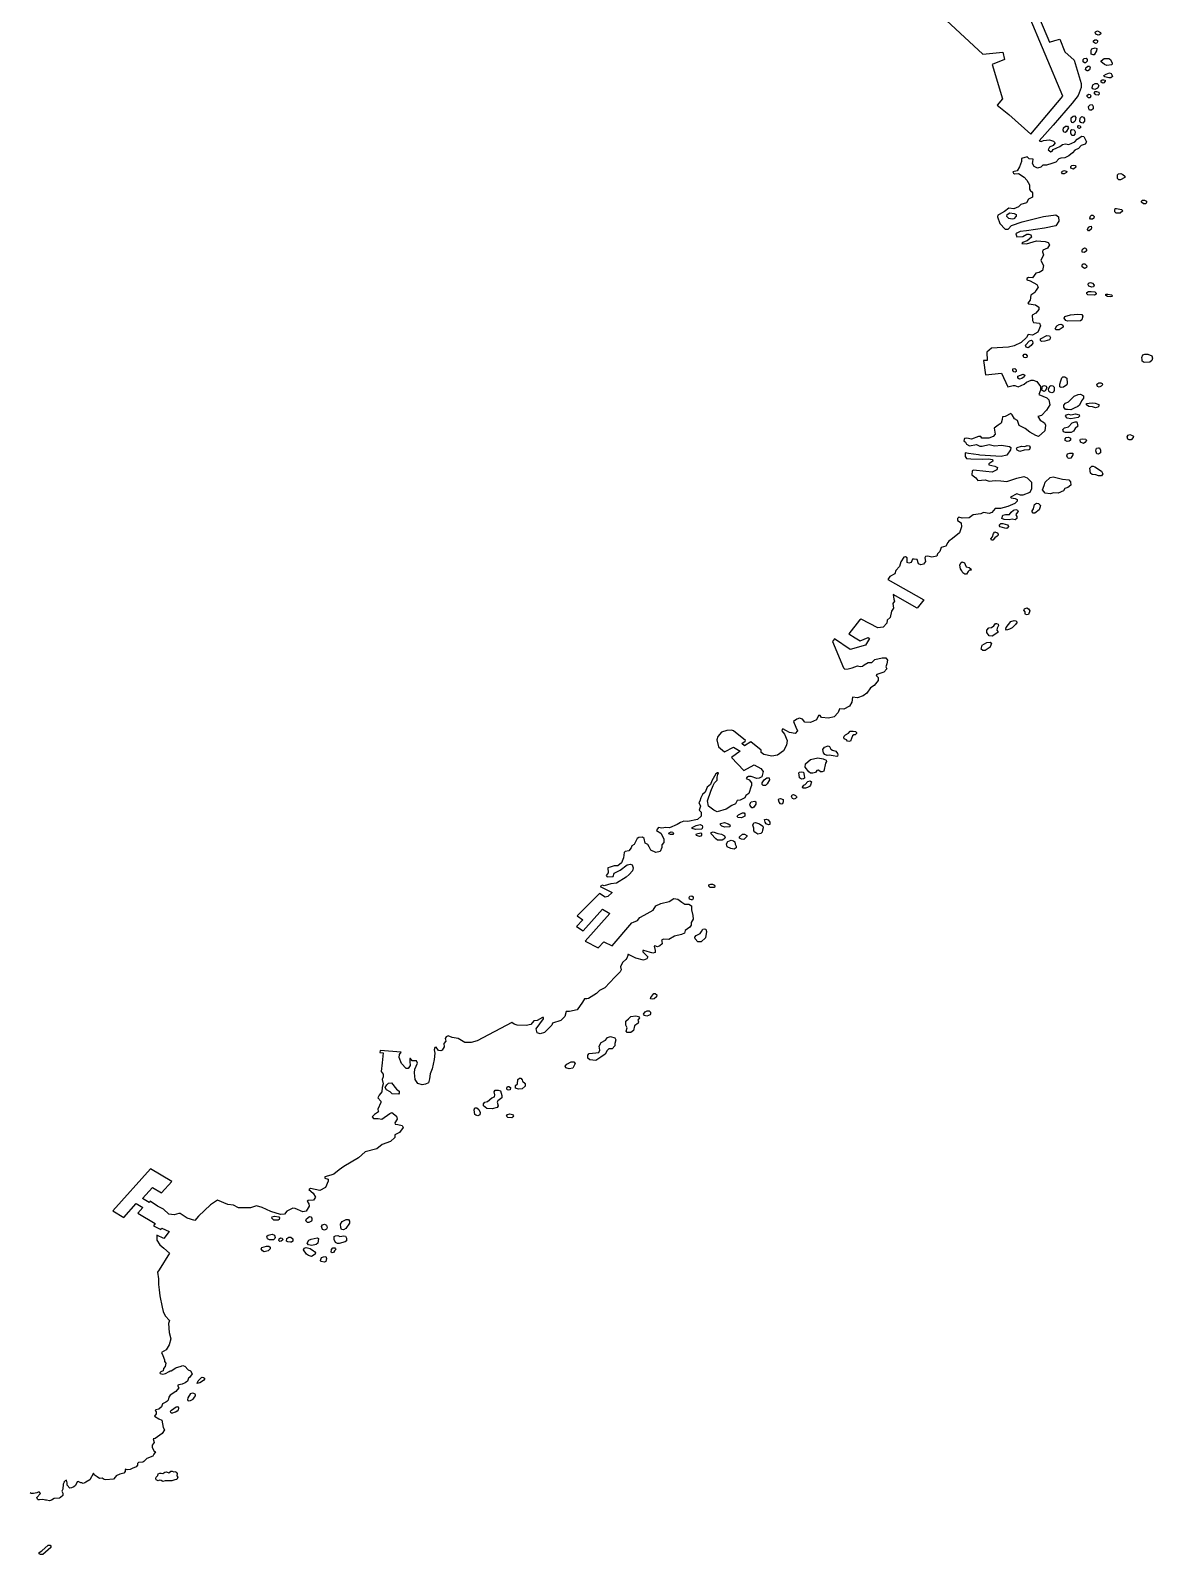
# Model space of a CAD drawing. Header units: inches. Extents: x 139.14 to 140.39, y 34.9 to 35.86.
# Drawn here: x 139.93869 to 139.96819, y 34.91489 to 34.95494 of the extents above; entities that cross this region are included whole.
import ezdxf

# ---------------------------------------------------------------- set-up
doc = ezdxf.new("R2010")
doc.units = ezdxf.units.IN
doc.header["$MEASUREMENT"] = 0

msp = doc.modelspace()

# ---------------------------------------------------------------- linework, layer by layer
for points in [[(139.962778, 34.955207), (139.963732, 34.954321), (139.964261, 34.954375), (139.964303, 34.954181), (139.963974, 34.954046), (139.964248, 34.953151), (139.964108, 34.952977), (139.964412, 34.952739), (139.964992, 34.952217), (139.965834, 34.953215), (139.964908, 34.955421)], [(139.965219, 34.955257), (139.965489, 34.954636), (139.965629, 34.954677), (139.965755, 34.954713), (139.965888, 34.954379), (139.966138, 34.95416), (139.966318, 34.953547), (139.966318, 34.953444), (139.966238, 34.953235), (139.966083, 34.953033), (139.965585, 34.952456), (139.965216, 34.952046), (139.965268, 34.952025), (139.965326, 34.952052), (139.965482, 34.952068), (139.965592, 34.952036), (139.96563, 34.951988), (139.965603, 34.951951), (139.965579, 34.951919), (139.965482, 34.951876), (139.965449, 34.951807), (139.965521, 34.951754), (139.965559, 34.951775), (139.965585, 34.951817), (139.965676, 34.95186), (139.965753, 34.951898), (139.965831, 34.951951), (139.965902, 34.951961), (139.965992, 34.951951), (139.966154, 34.95202), (139.966213, 34.952084), (139.966335, 34.952164), (139.966387, 34.952158), (139.966458, 34.952014), (139.966419, 34.951956), (139.966316, 34.951919), (139.966251, 34.951839), (139.966154, 34.951802), (139.96609, 34.951732), (139.965991, 34.951652), (139.965888, 34.951593), (139.965784, 34.951588), (139.965733, 34.951566), (139.965649, 34.951481), (139.965545, 34.951449), (139.965409, 34.951402), (139.965312, 34.951401), (139.965261, 34.951348), (139.96517, 34.951327), (139.965086, 34.95137), (139.965041, 34.951444), (139.965047, 34.951487), (139.965053, 34.951561), (139.96495, 34.951566), (139.964899, 34.95162), (139.96475, 34.951577), (139.96475, 34.951497), (139.964698, 34.951364), (139.964633, 34.951253), (139.964517, 34.951225), (139.964536, 34.951193), (139.964562, 34.951177), (139.964672, 34.951182), (139.964821, 34.951092), (139.964886, 34.951006), (139.964957, 34.950884), (139.964957, 34.950772), (139.964989, 34.95073), (139.965009, 34.950709), (139.965041, 34.950676), (139.965034, 34.950559), (139.964931, 34.950506), (139.964879, 34.95041), (139.96473, 34.950367), (139.964666, 34.950308), (139.964543, 34.950259), (139.964414, 34.950276), (139.964304, 34.95019), (139.964161, 34.950105), (139.964129, 34.950089), (139.964116, 34.950047), (139.964181, 34.949871), (139.964317, 34.949722), (139.964394, 34.949723), (139.964485, 34.949818), (139.964763, 34.949914), (139.965326, 34.950057), (139.965649, 34.9501), (139.965726, 34.950047), (139.965733, 34.949929), (139.965649, 34.949807), (139.965351, 34.949748), (139.964879, 34.949679), (139.964713, 34.949664), (139.964623, 34.949614), (139.9646, 34.949602), (139.96463, 34.949522), (139.96478, 34.949528), (139.964885, 34.94959), (139.964945, 34.94959), (139.964998, 34.949571), (139.965013, 34.94951), (139.9649, 34.949411), (139.964773, 34.949374), (139.964758, 34.949343), (139.964878, 34.949337), (139.96514, 34.949411), (139.965372, 34.949399), (139.965447, 34.949368), (139.965485, 34.949312), (139.965432, 34.949226), (139.965312, 34.94917), (139.965305, 34.949127), (139.965327, 34.949047), (139.96526, 34.948899), (139.965327, 34.948769), (139.965297, 34.948638), (139.965215, 34.948583), (139.965125, 34.948564), (139.965035, 34.948441), (139.964937, 34.948453), (139.964892, 34.948422), (139.964892, 34.948391), (139.964975, 34.948361), (139.965155, 34.948268), (139.965185, 34.948194), (139.965138, 34.948117), (139.965102, 34.948058), (139.964997, 34.947984), (139.964975, 34.947855), (139.964915, 34.947779), (139.964945, 34.947761), (139.965117, 34.947736), (139.965207, 34.947674), (139.965207, 34.947612), (139.965125, 34.947514), (139.965027, 34.947458), (139.965042, 34.947322), (139.965065, 34.947273), (139.965222, 34.947249), (139.965245, 34.947181), (139.965177, 34.947014), (139.965035, 34.94694), (139.964922, 34.946953), (139.964884, 34.946871), (139.964742, 34.946747), (139.964554, 34.946655), (139.964404, 34.946618), (139.963963, 34.946593), (139.963835, 34.946488), (139.963843, 34.946272), (139.963753, 34.946272), (139.963798, 34.945895), (139.964226, 34.945938), (139.964391, 34.945574), (139.964526, 34.945617), (139.964571, 34.945611), (139.964661, 34.94558), (139.964818, 34.945648), (139.964878, 34.945704), (139.965005, 34.945753), (139.965058, 34.945753), (139.965148, 34.945722), (139.965245, 34.945586), (139.965252, 34.945487), (139.965207, 34.945375), (139.965417, 34.945289), (139.965469, 34.945239), (139.965476, 34.945195), (139.965492, 34.945104), (139.965402, 34.944968), (139.965274, 34.944826), (139.965177, 34.944795), (139.965237, 34.944703), (139.965357, 34.944629), (139.965379, 34.944573), (139.965364, 34.944425), (139.965192, 34.944277), (139.965125, 34.944302), (139.964967, 34.944388), (139.964847, 34.944487), (139.96469, 34.944561), (139.964645, 34.94469), (139.964562, 34.944734), (139.964503, 34.944838), (139.964465, 34.944875), (139.964323, 34.944801), (139.964248, 34.944789), (139.96424, 34.94472), (139.96421, 34.944621), (139.964135, 34.944572), (139.96403, 34.944492), (139.964053, 34.944331), (139.964, 34.94427), (139.963888, 34.944232), (139.963708, 34.944232), (139.963678, 34.94427), (139.963618, 34.94427), (139.963431, 34.944202), (139.963311, 34.944226), (139.963254, 34.944223), (139.963234, 34.944159), (139.963273, 34.944122), (139.963303, 34.944072), (139.963386, 34.944029), (139.963566, 34.94406), (139.963656, 34.944017), (139.963716, 34.944023), (139.963895, 34.94406), (139.964038, 34.944029), (139.964225, 34.944048), (139.964435, 34.944011), (139.964465, 34.94398), (139.964456, 34.943922), (139.964359, 34.943781), (139.964217, 34.943744), (139.96365, 34.943784), (139.963617, 34.943787), (139.963354, 34.943824), (139.963265, 34.943843), (139.963265, 34.943744), (139.963302, 34.943694), (139.963414, 34.943688), (139.963714, 34.943676), (139.963879, 34.943689), (139.963984, 34.943664), (139.963992, 34.943621), (139.963894, 34.943553), (139.963894, 34.943528), (139.964052, 34.943491), (139.964119, 34.94346), (139.964104, 34.943399), (139.963977, 34.943331), (139.963812, 34.943349), (139.963489, 34.943392), (139.963452, 34.943374), (139.963444, 34.943269), (139.963482, 34.943243), (139.96355, 34.943188), (139.963602, 34.94312), (139.96379, 34.943132), (139.963895, 34.943101), (139.96406, 34.943114), (139.964202, 34.943108), (139.96436, 34.943089), (139.964629, 34.943181), (139.964809, 34.943219), (139.964899, 34.943188), (139.965012, 34.943071), (139.965012, 34.942898), (139.964967, 34.942805), (139.964787, 34.942731), (139.964719, 34.942731), (139.964629, 34.942762), (139.964457, 34.942676), (139.964479, 34.942657), (139.964584, 34.942645), (139.964637, 34.942614), (139.964637, 34.942577), (139.964577, 34.942509), (139.96439, 34.942429), (139.964193, 34.942384), (139.964058, 34.942378), (139.963968, 34.942273), (139.963901, 34.942248), (139.963751, 34.942273), (139.963684, 34.942236), (139.963481, 34.942217), (139.963376, 34.942137), (139.963189, 34.942125), (139.963099, 34.94215), (139.963062, 34.942119), (139.963069, 34.942069), (139.963159, 34.942002), (139.963174, 34.941903), (139.963122, 34.941742), (139.962934, 34.941593), (139.962836, 34.941525), (139.962814, 34.941488), (139.962761, 34.941389), (139.962641, 34.941358), (139.962604, 34.941254), (139.962537, 34.941186), (139.962522, 34.94113), (139.962394, 34.941099), (139.962289, 34.941124), (139.962222, 34.941118), (139.962207, 34.941081), (139.962229, 34.940989), (139.962175, 34.940921), (139.9621, 34.940896), (139.96204, 34.940927), (139.962003, 34.941038), (139.961928, 34.94105), (139.961883, 34.94105), (139.961845, 34.940957), (139.961786, 34.940945), (139.961741, 34.940963), (139.961741, 34.941081), (139.961696, 34.941111), (139.961658, 34.941099), (139.961576, 34.940982), (139.961538, 34.940859), (139.961441, 34.940748), (139.961418, 34.940661), (139.961291, 34.940592), (139.961231, 34.940518), (139.962183, 34.939981), (139.96201, 34.939759), (139.961373, 34.940123), (139.961388, 34.94), (139.961409, 34.939949), (139.961364, 34.939881), (139.961387, 34.939758), (139.961327, 34.939678), (139.961297, 34.939517), (139.961215, 34.939443), (139.961207, 34.939369), (139.96111, 34.939258), (139.960968, 34.939246), (139.960533, 34.939468), (139.960488, 34.939443), (139.96021, 34.939084), (139.960377, 34.938985), (139.96051, 34.938906), (139.96072, 34.938986), (139.96075, 34.938967), (139.960645, 34.938788), (139.960248, 34.938677), (139.959836, 34.938955), (139.959776, 34.938887), (139.960068, 34.93819), (139.960104, 34.938157), (139.960189, 34.938164), (139.960293, 34.938195), (139.960436, 34.938244), (139.960503, 34.938226), (139.960571, 34.938238), (139.960616, 34.938275), (139.960721, 34.938331), (139.960818, 34.938337), (139.960893, 34.938411), (139.961088, 34.93846), (139.961178, 34.938454), (139.961223, 34.938392), (139.961208, 34.9383), (139.961178, 34.93822), (139.961208, 34.93817), (139.961133, 34.938078), (139.960946, 34.938022), (139.960931, 34.937991), (139.960983, 34.937936), (139.960983, 34.937862), (139.960871, 34.937733), (139.960781, 34.937664), (139.960683, 34.937523), (139.960584, 34.93746), (139.960434, 34.937404), (139.960307, 34.937422), (139.960284, 34.937287), (139.960225, 34.937188), (139.960075, 34.937108), (139.959962, 34.937114), (139.959932, 34.937022), (139.959827, 34.936904), (139.95967, 34.936867), (139.959489, 34.936891), (139.959452, 34.93694), (139.959414, 34.93694), (139.959362, 34.936829), (139.959204, 34.936755), (139.959054, 34.936768), (139.958987, 34.936842), (139.958912, 34.936872), (139.958844, 34.936848), (139.958754, 34.936786), (139.958814, 34.936632), (139.958859, 34.936539), (139.958799, 34.936465), (139.958649, 34.936496), (139.958552, 34.936546), (139.958477, 34.936589), (139.958454, 34.936569), (139.958446, 34.936538), (139.958514, 34.936451), (139.958589, 34.936285), (139.958574, 34.936161), (139.958491, 34.936013), (139.958334, 34.935896), (139.958184, 34.935871), (139.957974, 34.935914), (139.957907, 34.93597), (139.957907, 34.936026), (139.957636, 34.936244), (139.957465, 34.936143), (139.957397, 34.936204), (139.957487, 34.936266), (139.957495, 34.936285), (139.95718, 34.936538), (139.957127, 34.936556), (139.957, 34.93655), (139.956865, 34.936501), (139.956768, 34.93639), (139.956738, 34.936303), (139.956783, 34.936118), (139.95694, 34.935988), (139.95718, 34.936106), (139.957352, 34.936007), (139.95712, 34.935834), (139.957449, 34.935494), (139.957719, 34.935642), (139.957898, 34.935549), (139.957956, 34.935466), (139.95792, 34.935329), (139.957855, 34.935293), (139.95779, 34.935281), (139.957645, 34.935341), (139.957572, 34.935335), (139.957529, 34.935311), (139.957507, 34.935281), (139.957587, 34.935246), (139.957652, 34.935174), (139.957646, 34.935095), (139.957645, 34.935085), (139.95758, 34.934894), (139.957501, 34.934835), (139.957472, 34.934775), (139.957354, 34.934716), (139.957275, 34.93471), (139.957231, 34.93462), (139.957137, 34.934573), (139.956986, 34.934483), (139.956747, 34.934412), (139.95666, 34.934448), (139.956516, 34.934555), (139.956494, 34.934698), (139.956581, 34.934948), (139.956646, 34.935102), (139.956674, 34.935168), (139.956747, 34.935245), (139.956747, 34.935316), (139.956761, 34.935388), (139.956783, 34.935436), (139.956754, 34.935436), (139.956711, 34.935406), (139.956609, 34.935221), (139.956573, 34.935126), (139.956487, 34.935061), (139.956429, 34.934924), (139.956364, 34.934864), (139.95632, 34.93478), (139.956291, 34.934691), (139.956262, 34.934655), (139.956306, 34.934559), (139.956277, 34.934452), (139.956327, 34.934399), (139.956327, 34.934297), (139.956226, 34.934208), (139.95598, 34.934155), (139.955872, 34.934167), (139.955785, 34.934125), (139.955696, 34.934076), (139.955494, 34.933987), (139.955393, 34.933993), (139.955291, 34.933981), (139.955205, 34.933999), (139.955169, 34.933957), (139.955154, 34.933921), (139.955263, 34.93385), (139.955349, 34.933701), (139.955342, 34.9336), (139.955291, 34.93354), (139.955291, 34.933469), (139.955248, 34.933368), (139.955132, 34.933338), (139.955002, 34.933397), (139.954959, 34.933493), (139.954923, 34.933552), (139.954858, 34.933582), (139.954829, 34.933707), (139.954786, 34.933743), (139.954691, 34.933731), (139.954641, 34.933707), (139.954561, 34.933546), (139.954503, 34.933511), (139.954489, 34.933463), (139.954424, 34.933386), (139.95433, 34.933362), (139.954301, 34.933338), (139.954286, 34.933201), (139.954229, 34.933064), (139.954135, 34.932993), (139.954041, 34.932987), (139.953932, 34.932951), (139.953874, 34.932939), (139.953881, 34.932808), (139.953831, 34.932737), (139.953853, 34.932701), (139.954012, 34.932713), (139.954041, 34.932796), (139.9542, 34.932874), (139.954381, 34.933016), (139.954467, 34.933034), (139.954511, 34.933016), (139.95454, 34.932939), (139.954525, 34.932856), (139.954431, 34.932764), (139.954351, 34.932693), (139.954098, 34.932538), (139.953953, 34.93252), (139.953773, 34.932461), (139.953736, 34.932478), (139.953671, 34.932443), (139.953982, 34.932288), (139.953874, 34.932181), (139.953804, 34.93217), (139.953657, 34.932264), (139.953064, 34.931674), (139.953212, 34.931572), (139.953051, 34.931391), (139.953228, 34.931284), (139.953735, 34.931853), (139.953925, 34.931739), (139.953274, 34.931007), (139.953614, 34.930835), (139.953766, 34.930995), (139.953982, 34.930888), (139.954506, 34.93149), (139.954547, 34.931507), (139.95465, 34.931549), (139.954715, 34.931632), (139.954831, 34.931692), (139.955062, 34.931823), (139.955135, 34.931936), (139.955265, 34.932002), (139.955482, 34.932049), (139.955612, 34.932133), (139.955713, 34.932115), (139.955821, 34.932037), (139.955894, 34.931978), (139.956002, 34.931978), (139.956074, 34.931936), (139.956074, 34.931835), (139.956104, 34.931686), (139.956118, 34.931591), (139.95606, 34.931502), (139.956066, 34.931429), (139.956029, 34.931375), (139.955907, 34.931292), (139.955885, 34.93122), (139.955813, 34.931185), (139.955625, 34.931143), (139.955473, 34.931054), (139.955336, 34.931066), (139.955285, 34.931036), (139.955292, 34.931006), (139.955299, 34.930941), (139.955241, 34.930887), (139.955176, 34.930863), (139.955111, 34.930887), (139.955089, 34.930875), (139.955118, 34.930768), (139.955118, 34.930714), (139.955053, 34.930691), (139.954822, 34.930762), (139.954793, 34.930762), (139.954793, 34.930732), (139.954923, 34.930601), (139.954894, 34.930548), (139.954807, 34.930512), (139.954605, 34.930566), (139.954417, 34.930661), (139.954402, 34.930661), (139.954395, 34.930631), (139.954374, 34.93056), (139.954345, 34.93053), (139.954256, 34.930445), (139.954206, 34.930338), (139.95422, 34.93026), (139.954199, 34.930207), (139.954054, 34.930064), (139.953794, 34.929784), (139.953706, 34.929741), (139.953649, 34.929713), (139.953577, 34.929635), (139.953367, 34.929499), (139.953318, 34.929493), (139.953262, 34.929493), (139.953207, 34.929407), (139.953063, 34.929204), (139.952864, 34.929164), (139.952776, 34.929158), (139.952744, 34.929033), (139.95264, 34.928928), (139.952417, 34.928856), (139.952401, 34.928803), (139.952209, 34.928612), (139.95209, 34.928573), (139.952018, 34.928599), (139.951986, 34.928704), (139.952178, 34.928967), (139.952185, 34.929), (139.952154, 34.929006), (139.95201, 34.928921), (139.95193, 34.928914), (139.95185, 34.928816), (139.951722, 34.92879), (139.951491, 34.928803), (139.951411, 34.928829), (139.951347, 34.928873), (139.950436, 34.928389), (139.950276, 34.928343), (139.950109, 34.928349), (139.94994, 34.928451), (139.949782, 34.928481), (139.949678, 34.92852), (139.949622, 34.928494), (139.949598, 34.928454), (139.949614, 34.928382), (139.949564, 34.928318), (139.949572, 34.928236), (139.949519, 34.928141), (139.949484, 34.928127), (139.949423, 34.928134), (139.949361, 34.928221), (139.949326, 34.928214), (139.949308, 34.928156), (139.949326, 34.928069), (139.949308, 34.927902), (139.949255, 34.927656), (139.949203, 34.927525), (139.949185, 34.927395), (139.949159, 34.927286), (139.949079, 34.92725), (139.948991, 34.927237), (139.948876, 34.927266), (139.948806, 34.927375), (139.948788, 34.927549), (139.948797, 34.927643), (139.948867, 34.927802), (139.948841, 34.927867), (139.948788, 34.927867), (139.948726, 34.927867), (139.948682, 34.927926), (139.948665, 34.927926), (139.948665, 34.927846), (139.948674, 34.927744), (139.948621, 34.927665), (139.948568, 34.927665), (139.948445, 34.927795), (139.948383, 34.927954), (139.948392, 34.928034), (139.948437, 34.928095), (139.947887, 34.928135), (139.947881, 34.928082), (139.947969, 34.928076), (139.947942, 34.927816), (139.947917, 34.927583), (139.947969, 34.927518), (139.947961, 34.927445), (139.947943, 34.927373), (139.947969, 34.927264), (139.947943, 34.927163), (139.947926, 34.927047), (139.947864, 34.926965), (139.947829, 34.926893), (139.947908, 34.926806), (139.947908, 34.926769), (139.947829, 34.926596), (139.94783, 34.926544), (139.947846, 34.926523), (139.947741, 34.926451), (139.947679, 34.926392), (139.947714, 34.926349), (139.947837, 34.926349), (139.947934, 34.926335), (139.948137, 34.926479), (139.94819, 34.926509), (139.948313, 34.926407), (139.948331, 34.926335), (139.948269, 34.926234), (139.948278, 34.926204), (139.948348, 34.92619), (139.948463, 34.926161), (139.948489, 34.92611), (139.948399, 34.925978), (139.948276, 34.92592), (139.948276, 34.925848), (139.948162, 34.925746), (139.947942, 34.925667), (139.947801, 34.925551), (139.947493, 34.925471), (139.947317, 34.925311), (139.946929, 34.925087), (139.946805, 34.924998), (139.946664, 34.924882), (139.946585, 34.92486), (139.946435, 34.924817), (139.946435, 34.924781), (139.946523, 34.924759), (139.946523, 34.924701), (139.946452, 34.924534), (139.946303, 34.924455), (139.946057, 34.924505), (139.94603, 34.924491), (139.946013, 34.924484), (139.946127, 34.924389), (139.946188, 34.92428), (139.946134, 34.9242), (139.945994, 34.924193), (139.945967, 34.924179), (139.946011, 34.924106), (139.94602, 34.924041), (139.945941, 34.923918), (139.945853, 34.923896), (139.94565, 34.923983), (139.945589, 34.92399), (139.94543, 34.923918), (139.945369, 34.923838), (139.945263, 34.923824), (139.945016, 34.923903), (139.944787, 34.924012), (139.944636, 34.924055), (139.944478, 34.923997), (139.944161, 34.924004), (139.944029, 34.924069), (139.943879, 34.924091), (139.943606, 34.9242), (139.943422, 34.924076), (139.943114, 34.923779), (139.943017, 34.923664), (139.942808, 34.923727), (139.942629, 34.923856), (139.942595, 34.923856), (139.942472, 34.923819), (139.942326, 34.923837), (139.942191, 34.923967), (139.942034, 34.924041), (139.941837, 34.924173), (139.94181, 34.924142), (139.941638, 34.924246), (139.941899, 34.924538), (139.94214, 34.924393), (139.942406, 34.924692), (139.941845, 34.92503), (139.940859, 34.923921), (139.941145, 34.923749), (139.941471, 34.924116), (139.941646, 34.92401), (139.941518, 34.923865), (139.941974, 34.92359), (139.941928, 34.923526), (139.942117, 34.923434), (139.942143, 34.92347), (139.942335, 34.923377), (139.942202, 34.923191), (139.942014, 34.923287), (139.942011, 34.923154), (139.94209, 34.923025), (139.942202, 34.922942), (139.942345, 34.922809), (139.942072, 34.922371), (139.94203, 34.922307), (139.942056, 34.922139), (139.942056, 34.921986), (139.942073, 34.92185), (139.942092, 34.921689), (139.942153, 34.921391), (139.94218, 34.921275), (139.942232, 34.921166), (139.942347, 34.921043), (139.942321, 34.920963), (139.942338, 34.920724), (139.942382, 34.920557), (139.942338, 34.920398), (139.942259, 34.920268), (139.942136, 34.920203), (139.942171, 34.920123), (139.942219, 34.92001), (139.942219, 34.919962), (139.942254, 34.919917), (139.942233, 34.919832), (139.942192, 34.919781), (139.942179, 34.919719), (139.942117, 34.919691), (139.942096, 34.919669), (139.942103, 34.919646), (139.942172, 34.919629), (139.94224, 34.919646), (139.942336, 34.919697), (139.942363, 34.919714), (139.942391, 34.919719), (139.942514, 34.919792), (139.942527, 34.919809), (139.94263, 34.919832), (139.942698, 34.919854), (139.942739, 34.919838), (139.942753, 34.919838), (139.942842, 34.919742), (139.942896, 34.919719), (139.942944, 34.91964), (139.942876, 34.919539), (139.942849, 34.919522), (139.942821, 34.919443), (139.94276, 34.919398), (139.942678, 34.919364), (139.942596, 34.919347), (139.942554, 34.91933), (139.942589, 34.919268), (139.942514, 34.919173), (139.942363, 34.919082), (139.942329, 34.919026), (139.942315, 34.918947), (139.942279, 34.918914), (139.942254, 34.918891), (139.942165, 34.918846), (139.942138, 34.918772), (139.942069, 34.91871), (139.941988, 34.918693), (139.941974, 34.918671), (139.942001, 34.918642), (139.941994, 34.918586), (139.941953, 34.91853), (139.942069, 34.918457), (139.942145, 34.918417), (139.942179, 34.918231), (139.942213, 34.918169), (139.942151, 34.918068), (139.941967, 34.917938), (139.941919, 34.917927), (139.941946, 34.917831), (139.941892, 34.917764), (139.941892, 34.917713), (139.941939, 34.917611), (139.94196, 34.917594), (139.941981, 34.917589), (139.941939, 34.917527), (139.941905, 34.917471), (139.941748, 34.917414), (139.941673, 34.917335), (139.941646, 34.917318), (139.941536, 34.917307), (139.941509, 34.917284), (139.941502, 34.917239), (139.941475, 34.917194), (139.941365, 34.917149), (139.941311, 34.917127), (139.941235, 34.917115), (139.941194, 34.917132), (139.941181, 34.917115), (139.941181, 34.91707), (139.941146, 34.917025), (139.941044, 34.917003), (139.940948, 34.916958), (139.940928, 34.916935), (139.940873, 34.916873), (139.940675, 34.91685), (139.940627, 34.916862), (139.940579, 34.916901), (139.940504, 34.916884), (139.940442, 34.916929), (139.940367, 34.91698), (139.940347, 34.917025), (139.940251, 34.916856), (139.940148, 34.916794), (139.940121, 34.916771), (139.94008, 34.91676), (139.940046, 34.916771), (139.940012, 34.916771), (139.939943, 34.916805), (139.939923, 34.9168), (139.939875, 34.916704), (139.939834, 34.91667), (139.939772, 34.916642), (139.939731, 34.916636), (139.939656, 34.916715), (139.939656, 34.916777), (139.939636, 34.916845), (139.939608, 34.916828), (139.939567, 34.916794), (139.939581, 34.916788), (139.939554, 34.916743), (139.93954, 34.916608), (139.939513, 34.916552), (139.93954, 34.916501), (139.93954, 34.916444), (139.939479, 34.916388), (139.939451, 34.916371), (139.939314, 34.91636), (139.939246, 34.916321), (139.939191, 34.916304), (139.939109, 34.916315), (139.939089, 34.916315), (139.939021, 34.916332), (139.938932, 34.916326), (139.938897, 34.916326), (139.938877, 34.916343), (139.938863, 34.916388), (139.938952, 34.91649), (139.938932, 34.916529), (139.938891, 34.916529), (139.938856, 34.916512), (139.938774, 34.91649), (139.938706, 34.916495), (139.938686, 34.916507)], [(139.966639, 34.954634), (139.966644, 34.954672), (139.966677, 34.954696), (139.966719, 34.954696), (139.966744, 34.954676), (139.966744, 34.954648), (139.966732, 34.954614), (139.966698, 34.954603), (139.966639, 34.954634)], [(139.966689, 34.954887), (139.966694, 34.95491), (139.966746, 34.954934), (139.966827, 34.954891), (139.966833, 34.954858), (139.966804, 34.954825), (139.966769, 34.95482), (139.966706, 34.954844), (139.966689, 34.954887)], [(139.966372, 34.954119), (139.966372, 34.954185), (139.966393, 34.954209), (139.966451, 34.954219), (139.966476, 34.954182), (139.966476, 34.954137), (139.96643, 34.954095), (139.966401, 34.954095), (139.966372, 34.954119)], [(139.966577, 34.954424), (139.966594, 34.954465), (139.96669, 34.954483), (139.966727, 34.954469), (139.966723, 34.95441), (139.966661, 34.954303), (139.966631, 34.9543), (139.966581, 34.954324), (139.966577, 34.954424)], [(139.966841, 34.954147), (139.96692, 34.954209), (139.967042, 34.954209), (139.967088, 34.954178), (139.96713, 34.954082), (139.967126, 34.954044), (139.966992, 34.954019), (139.966933, 34.954047), (139.966882, 34.954092), (139.966845, 34.954119), (139.966841, 34.954147)], [(139.966434, 34.953913), (139.966439, 34.953965), (139.966497, 34.954002), (139.966539, 34.954002), (139.966552, 34.953971), (139.966535, 34.953909), (139.966497, 34.953885), (139.966472, 34.953885), (139.966434, 34.953913)], [(139.966912, 34.953757), (139.966975, 34.953795), (139.967059, 34.953826), (139.967109, 34.953812), (139.967126, 34.953774), (139.967142, 34.953736), (139.967096, 34.953695), (139.967042, 34.953695), (139.966941, 34.953729), (139.966912, 34.953757)], [(139.966611, 34.953436), (139.966627, 34.953512), (139.96669, 34.95355), (139.966736, 34.953554), (139.966766, 34.953522), (139.966778, 34.953488), (139.966749, 34.953423), (139.966678, 34.953395), (139.966627, 34.953409), (139.966611, 34.953436)], [(139.966845, 34.953584), (139.966845, 34.953626), (139.966866, 34.95365), (139.966916, 34.95365), (139.966946, 34.95364), (139.96695, 34.953612), (139.966912, 34.953564), (139.966887, 34.95356), (139.966845, 34.953584)], [(139.966479, 34.953205), (139.966479, 34.953245), (139.966517, 34.953268), (139.966551, 34.953259), (139.966569, 34.953225), (139.966551, 34.953174), (139.966513, 34.953174), (139.966479, 34.953205)], [(139.966513, 34.952943), (139.966555, 34.952986), (139.966603, 34.952994), (139.966634, 34.952948), (139.966631, 34.952886), (139.966593, 34.952846), (139.966541, 34.952851), (139.96652, 34.952883), (139.966513, 34.952943)], [(139.966662, 34.953302), (139.966683, 34.953342), (139.966725, 34.953342), (139.966784, 34.953319), (139.966787, 34.953271), (139.966784, 34.953262), (139.966766, 34.953242), (139.9667, 34.953251), (139.966662, 34.953302)], [(139.966052, 34.952565), (139.966055, 34.952645), (139.966111, 34.952694), (139.966146, 34.952696), (139.966177, 34.952654), (139.966163, 34.952571), (139.966125, 34.952537), (139.966101, 34.952517), (139.966073, 34.952523), (139.966052, 34.952565)], [(139.966287, 34.952557), (139.966291, 34.952639), (139.966333, 34.952679), (139.966381, 34.952662), (139.966402, 34.952625), (139.966402, 34.952557), (139.96636, 34.952511), (139.966305, 34.952528), (139.966287, 34.952557)], [(139.965847, 34.95232), (139.965854, 34.952388), (139.965903, 34.952431), (139.965962, 34.952428), (139.965982, 34.952388), (139.965927, 34.952283), (139.965899, 34.952266), (139.965865, 34.952274), (139.965847, 34.95232)], [(139.966042, 34.952246), (139.966042, 34.952306), (139.966076, 34.952337), (139.966135, 34.952328), (139.966163, 34.95228), (139.966152, 34.95222), (139.966125, 34.952183), (139.966076, 34.95218), (139.966042, 34.952246)], [(139.966229, 34.952437), (139.966256, 34.952442), (139.966294, 34.952437), (139.966305, 34.952403), (139.966274, 34.952368), (139.966246, 34.952377), (139.966232, 34.952394), (139.966229, 34.952437)], [(139.966045, 34.951321), (139.966045, 34.951368), (139.96607, 34.951394), (139.966111, 34.951404), (139.966165, 34.951391), (139.966175, 34.951349), (139.966115, 34.951302), (139.966045, 34.951321)], [(139.965799, 34.951221), (139.965829, 34.95125), (139.96588, 34.951261), (139.965937, 34.951239), (139.965928, 34.951211), (139.965868, 34.951177), (139.965826, 34.95118), (139.965799, 34.951221)], [(139.967273, 34.951051), (139.967277, 34.951094), (139.967273, 34.951147), (139.967299, 34.951176), (139.96736, 34.951183), (139.967412, 34.951162), (139.967464, 34.951116), (139.967468, 34.951076), (139.967356, 34.951019), (139.967312, 34.951016), (139.967273, 34.951051)], [(139.964364, 34.950054), (139.96437, 34.950105), (139.964443, 34.950148), (139.964557, 34.950131), (139.96461, 34.95011), (139.964607, 34.950066), (139.964548, 34.949996), (139.964501, 34.949987), (139.964414, 34.950006), (139.964364, 34.950054)], [(139.967199, 34.950233), (139.967216, 34.950261), (139.967251, 34.950266), (139.967376, 34.950242), (139.967411, 34.950205), (139.967342, 34.950144), (139.967234, 34.950144), (139.967205, 34.950176), (139.967199, 34.950233)], [(139.967902, 34.950434), (139.967902, 34.950459), (139.967928, 34.950484), (139.96798, 34.95048), (139.968032, 34.950459), (139.968036, 34.950423), (139.968014, 34.950384), (139.967958, 34.950391), (139.967902, 34.950434)], [(139.966484, 34.94971), (139.966507, 34.949776), (139.966547, 34.949795), (139.966581, 34.9498), (139.966593, 34.949762), (139.966581, 34.949724), (139.96653, 34.949682), (139.966507, 34.949682), (139.966484, 34.94971)], [(139.966547, 34.950007), (139.966564, 34.950059), (139.966593, 34.950087), (139.966627, 34.950087), (139.966656, 34.950054), (139.96665, 34.950012), (139.966616, 34.949988), (139.966564, 34.949988), (139.966547, 34.950007)], [(139.96634, 34.949154), (139.966351, 34.949192), (139.966403, 34.949229), (139.966444, 34.94922), (139.966461, 34.949178), (139.966461, 34.949154), (139.966403, 34.949111), (139.966346, 34.949121), (139.96634, 34.949154)], [(139.96634, 34.948732), (139.96634, 34.948784), (139.966369, 34.948808), (139.966415, 34.948808), (139.966467, 34.948761), (139.966455, 34.948718), (139.966432, 34.948694), (139.966403, 34.948689), (139.96634, 34.948732)], [(139.966501, 34.948262), (139.966507, 34.9483), (139.966559, 34.948319), (139.966617, 34.9483), (139.966657, 34.948248), (139.966646, 34.94821), (139.966594, 34.9482), (139.966519, 34.948224), (139.966501, 34.948262)], [(139.966467, 34.94802), (139.966467, 34.948053), (139.966507, 34.948087), (139.966582, 34.948087), (139.966674, 34.948073), (139.966709, 34.948039), (139.966714, 34.948011), (139.966669, 34.947987), (139.966496, 34.947992), (139.966467, 34.94802)], [(139.966968, 34.947978), (139.966968, 34.948011), (139.96702, 34.948011), (139.967118, 34.947992), (139.967141, 34.947973), (139.967123, 34.947954), (139.967083, 34.94794), (139.967008, 34.947954), (139.966968, 34.947978)], [(139.965868, 34.947382), (139.965885, 34.947427), (139.966039, 34.947468), (139.966232, 34.947486), (139.966332, 34.947482), (139.966365, 34.947432), (139.966332, 34.947341), (139.966304, 34.947314), (139.965962, 34.947305), (139.965918, 34.947318), (139.965868, 34.947382)], [(139.965637, 34.9471), (139.965675, 34.947182), (139.965736, 34.947218), (139.96578, 34.947228), (139.965819, 34.947209), (139.965841, 34.947173), (139.965841, 34.947146), (139.965736, 34.947073), (139.965664, 34.947073), (139.965637, 34.9471)], [(139.964857, 34.946677), (139.964962, 34.946791), (139.965012, 34.946804), (139.965034, 34.946781), (139.96505, 34.946727), (139.965006, 34.946668), (139.964923, 34.946604), (139.964874, 34.946622), (139.964857, 34.946677)], [(139.965249, 34.946795), (139.965249, 34.946841), (139.965414, 34.946927), (139.965481, 34.946922), (139.965514, 34.946863), (139.965486, 34.946809), (139.965365, 34.946777), (139.965277, 34.946768), (139.965249, 34.946795)], [(139.964789, 34.946399), (139.964819, 34.946434), (139.964862, 34.946439), (139.964898, 34.946394), (139.964892, 34.946349), (139.964844, 34.946339), (139.964807, 34.946349), (139.964789, 34.946399)], [(139.96791, 34.946351), (139.967938, 34.946423), (139.967994, 34.946436), (139.968074, 34.946436), (139.968178, 34.946393), (139.968194, 34.946334), (139.968178, 34.946268), (139.968122, 34.946229), (139.967978, 34.946216), (139.967922, 34.946255), (139.967922, 34.946294), (139.96791, 34.946351)], [(139.964521, 34.946049), (139.964576, 34.946064), (139.964612, 34.946029), (139.964606, 34.945984), (139.964582, 34.945964), (139.964551, 34.945974), (139.964521, 34.946004), (139.964521, 34.946049)], [(139.964649, 34.945808), (139.964655, 34.945854), (139.964795, 34.945909), (139.964837, 34.945884), (139.964819, 34.945843), (139.964758, 34.945798), (139.964697, 34.945783), (139.964649, 34.945808)], [(139.965758, 34.945577), (139.965758, 34.945647), (139.965782, 34.945732), (139.965807, 34.945813), (139.965837, 34.945838), (139.965892, 34.945838), (139.965941, 34.945802), (139.965953, 34.945677), (139.965941, 34.945627), (139.965856, 34.945572), (139.965795, 34.945562), (139.965758, 34.945577)], [(139.965283, 34.945492), (139.965301, 34.945592), (139.96535, 34.945612), (139.965399, 34.945592), (139.965411, 34.945552), (139.965374, 34.945477), (139.965335, 34.945459), (139.965283, 34.945492)], [(139.96546, 34.945517), (139.96549, 34.945597), (139.965533, 34.945617), (139.965569, 34.945602), (139.965606, 34.945572), (139.965606, 34.945482), (139.965594, 34.945442), (139.965545, 34.945422), (139.96549, 34.945437), (139.965466, 34.945462), (139.96546, 34.945517)], [(139.965861, 34.945047), (139.965861, 34.945094), (139.96591, 34.945146), (139.965988, 34.945187), (139.966136, 34.945332), (139.966242, 34.945378), (139.966298, 34.945384), (139.966383, 34.945344), (139.966376, 34.94528), (139.966326, 34.94521), (139.966277, 34.9451), (139.966228, 34.945065), (139.966136, 34.945018), (139.966044, 34.944972), (139.965959, 34.944978), (139.96591, 34.944983), (139.965861, 34.945047)], [(139.966733, 34.945652), (139.966781, 34.945687), (139.966836, 34.945687), (139.966866, 34.945662), (139.966879, 34.945627), (139.966842, 34.945592), (139.966793, 34.945567), (139.966751, 34.945587), (139.966733, 34.945652)], [(139.966454, 34.945106), (139.966461, 34.94514), (139.966531, 34.945152), (139.966623, 34.945158), (139.966686, 34.945152), (139.966778, 34.945111), (139.966778, 34.945071), (139.966757, 34.945042), (139.966693, 34.94503), (139.966616, 34.945053), (139.966517, 34.945059), (139.966454, 34.945106)], [(139.965839, 34.944455), (139.965882, 34.944501), (139.965981, 34.944525), (139.966079, 34.944629), (139.966164, 34.944658), (139.966206, 34.944658), (139.966221, 34.944583), (139.966228, 34.944542), (139.966164, 34.944484), (139.966115, 34.944414), (139.966051, 34.944379), (139.965903, 34.944374), (139.965854, 34.944397), (139.965839, 34.944455)], [(139.96591, 34.944803), (139.965931, 34.944844), (139.965988, 34.944861), (139.966044, 34.944844), (139.966171, 34.944867), (139.966263, 34.944844), (139.96627, 34.944803), (139.966242, 34.944774), (139.966044, 34.944734), (139.965946, 34.944751), (139.96591, 34.944803)], [(139.965895, 34.944164), (139.965895, 34.944212), (139.965921, 34.944249), (139.965985, 34.944255), (139.966037, 34.944233), (139.966037, 34.944175), (139.965998, 34.944149), (139.965953, 34.944143), (139.965895, 34.944164)], [(139.966288, 34.944181), (139.966301, 34.944202), (139.966346, 34.944212), (139.966442, 34.944207), (139.966462, 34.94417), (139.966417, 34.944111), (139.966378, 34.94409), (139.966301, 34.944128), (139.966288, 34.944181)], [(139.96753, 34.944266), (139.967552, 34.944306), (139.967599, 34.944324), (139.967643, 34.944306), (139.96769, 34.944278), (139.967686, 34.944243), (139.967633, 34.944186), (139.967582, 34.944183), (139.967544, 34.944201), (139.96753, 34.944266)], [(139.964619, 34.943948), (139.964631, 34.943982), (139.964753, 34.94402), (139.964835, 34.944006), (139.964899, 34.944039), (139.964952, 34.94403), (139.964981, 34.943991), (139.964963, 34.943934), (139.96494, 34.943919), (139.964818, 34.94391), (139.964706, 34.943881), (139.964631, 34.943915), (139.964619, 34.943948)], [(139.96594, 34.943767), (139.965959, 34.943815), (139.966024, 34.943831), (139.966095, 34.943836), (139.966101, 34.943794), (139.966043, 34.943704), (139.965998, 34.943698), (139.965972, 34.943704), (139.965959, 34.94372), (139.96594, 34.943767)], [(139.9667, 34.943894), (139.966719, 34.943963), (139.966771, 34.943979), (139.966803, 34.943974), (139.966829, 34.943911), (139.966822, 34.943847), (139.966803, 34.943826), (139.966764, 34.94381), (139.966732, 34.94382), (139.9667, 34.943894)], [(139.966545, 34.943443), (139.966597, 34.943496), (139.966636, 34.943496), (139.966681, 34.943474), (139.966848, 34.943358), (139.966887, 34.943294), (139.966848, 34.943241), (139.966777, 34.943236), (139.9667, 34.943268), (139.966603, 34.943278), (139.966565, 34.94331), (139.966545, 34.943443)], [(139.965303, 34.94287), (139.965348, 34.942982), (139.965368, 34.943072), (139.965503, 34.943199), (139.96558, 34.943215), (139.965824, 34.943151), (139.965992, 34.94313), (139.966037, 34.943077), (139.96605, 34.942997), (139.965966, 34.942929), (139.965889, 34.942908), (139.96585, 34.942849), (139.965709, 34.94278), (139.965599, 34.942796), (139.965503, 34.94277), (139.965368, 34.94278), (139.965303, 34.94287)], [(139.964234, 34.942118), (139.964255, 34.942201), (139.964329, 34.942219), (139.964436, 34.942219), (139.964479, 34.942284), (139.964542, 34.942341), (139.964601, 34.94235), (139.964644, 34.942341), (139.964665, 34.942298), (139.964606, 34.942241), (139.964596, 34.942214), (139.964622, 34.942171), (139.964622, 34.942118), (139.96458, 34.942079), (139.9645, 34.942096), (139.964426, 34.942083), (139.964292, 34.942092), (139.964234, 34.942118)], [(139.965027, 34.942289), (139.965027, 34.942319), (139.965064, 34.942376), (139.965091, 34.942482), (139.965139, 34.942521), (139.965197, 34.942508), (139.965246, 34.94246), (139.965229, 34.942398), (139.965214, 34.942346), (139.965102, 34.942262), (139.965054, 34.942262), (139.965027, 34.942289)], [(139.963941, 34.941579), (139.963983, 34.94164), (139.96401, 34.941724), (139.964047, 34.941767), (139.964111, 34.941745), (139.964133, 34.94171), (139.964138, 34.94168), (139.964111, 34.941649), (139.964047, 34.941609), (139.963999, 34.941544), (139.963962, 34.941544), (139.963941, 34.941579)], [(139.964164, 34.941943), (139.964202, 34.941982), (139.96426, 34.941982), (139.964383, 34.941951), (139.964404, 34.941907), (139.964399, 34.941881), (139.964367, 34.941855), (139.964314, 34.941864), (139.964186, 34.941903), (139.964164, 34.941943)], [(139.963124, 34.940887), (139.963152, 34.940953), (139.963192, 34.940977), (139.96325, 34.940953), (139.963267, 34.940911), (139.96329, 34.940845), (139.96337, 34.940826), (139.963421, 34.940798), (139.963427, 34.94076), (139.963381, 34.940756), (139.963347, 34.940728), (139.963307, 34.940657), (139.963255, 34.940652), (139.96321, 34.940694), (139.963181, 34.940746), (139.963141, 34.940798), (139.963124, 34.940887)], [(139.964807, 34.939709), (139.964825, 34.939744), (139.964885, 34.939769), (139.964934, 34.939744), (139.96497, 34.939694), (139.964934, 34.939594), (139.964891, 34.939584), (139.964855, 34.939594), (139.964843, 34.939624), (139.964843, 34.939669), (139.964807, 34.939709)], [(139.963837, 34.939121), (139.963837, 34.939185), (139.963891, 34.93924), (139.963964, 34.939255), (139.964019, 34.9393), (139.964067, 34.93936), (139.964092, 34.93936), (139.964134, 34.939345), (139.96414, 34.939305), (139.96411, 34.939235), (139.964104, 34.93918), (139.964128, 34.93915), (139.964128, 34.939126), (139.963976, 34.939026), (139.963898, 34.939031), (139.963837, 34.939121)], [(139.964334, 34.939205), (139.964346, 34.939255), (139.964467, 34.93941), (139.964558, 34.939435), (139.964601, 34.939425), (139.964631, 34.93939), (139.964594, 34.93933), (139.964504, 34.93924), (139.964431, 34.939205), (139.964358, 34.939185), (139.964334, 34.939205)], [(139.963691, 34.938681), (139.963716, 34.938791), (139.963837, 34.938861), (139.963928, 34.938871), (139.963964, 34.938841), (139.96394, 34.938791), (139.963916, 34.938731), (139.963898, 34.938716), (139.963794, 34.938647), (139.963734, 34.938646), (139.963691, 34.938681)], [(139.96008, 34.936367), (139.960085, 34.936395), (139.960124, 34.936431), (139.960197, 34.936479), (139.960241, 34.936528), (139.960319, 34.936532), (139.960388, 34.93652), (139.960407, 34.936492), (139.960407, 34.936463), (139.960378, 34.936435), (139.960339, 34.936431), (139.960309, 34.936407), (139.960256, 34.93627), (139.960222, 34.936254), (139.960177, 34.936266), (139.960148, 34.936298), (139.960085, 34.936327), (139.96008, 34.936367)], [(139.959522, 34.936048), (139.959571, 34.936104), (139.959664, 34.936144), (139.959703, 34.936128), (139.959738, 34.936052), (139.959782, 34.936028), (139.959865, 34.935999), (139.959914, 34.935943), (139.959919, 34.935903), (139.959914, 34.935871), (139.959894, 34.935859), (139.959796, 34.935883), (139.959689, 34.935899), (139.959635, 34.935887), (139.959576, 34.935911), (139.959547, 34.935959), (139.959522, 34.936048)], [(139.959062, 34.935581), (139.959072, 34.935669), (139.959204, 34.935782), (139.95939, 34.93583), (139.959537, 34.935802), (139.95961, 34.935769), (139.959625, 34.935733), (139.959595, 34.935685), (139.959551, 34.935476), (139.959508, 34.93546), (139.959468, 34.935464), (139.95941, 34.935504), (139.959371, 34.935492), (139.959331, 34.93544), (139.959263, 34.935428), (139.959204, 34.935428), (139.959156, 34.93546), (139.959062, 34.935581)], [(139.958891, 34.935427), (139.958905, 34.935455), (139.958959, 34.935459), (139.959013, 34.935451), (139.959037, 34.935363), (139.959047, 34.935314), (139.959047, 34.935294), (139.959018, 34.935274), (139.958964, 34.93527), (139.95891, 34.935302), (139.958905, 34.935383), (139.958891, 34.935427)], [(139.957927, 34.93517), (139.957981, 34.935246), (139.958049, 34.935306), (139.958113, 34.935298), (139.958127, 34.93525), (139.958064, 34.935141), (139.958015, 34.935105), (139.957956, 34.935105), (139.957931, 34.935126), (139.957927, 34.93517)], [(139.958988, 34.935061), (139.959027, 34.935113), (139.959062, 34.935126), (139.959135, 34.93521), (139.959189, 34.935226), (139.959223, 34.935198), (139.959199, 34.935109), (139.959174, 34.935073), (139.959121, 34.935045), (139.959067, 34.935029), (139.959003, 34.935033), (139.958988, 34.935061)], [(139.957607, 34.934607), (139.957644, 34.934674), (139.957736, 34.934687), (139.957768, 34.934669), (139.957763, 34.934607), (139.957714, 34.934532), (139.957682, 34.934518), (139.957655, 34.934518), (139.957612, 34.934572), (139.957607, 34.934607)], [(139.958361, 34.934722), (139.958367, 34.934754), (139.95841, 34.934758), (139.95848, 34.934731), (139.958486, 34.934674), (139.958469, 34.934621), (139.958437, 34.934612), (139.95841, 34.934621), (139.958377, 34.934665), (139.958361, 34.934722)], [(139.958704, 34.934809), (139.958722, 34.934857), (139.958752, 34.934867), (139.958811, 34.934837), (139.958836, 34.93481), (139.958839, 34.934793), (139.958809, 34.934756), (139.95877, 34.934738), (139.958731, 34.934758), (139.958704, 34.934809)], [(139.956834, 34.934069), (139.956839, 34.934104), (139.956937, 34.934127), (139.957039, 34.934096), (139.957082, 34.934069), (139.957093, 34.934034), (139.957071, 34.934016), (139.956948, 34.934007), (139.956872, 34.934034), (139.956834, 34.934069)], [(139.957277, 34.934291), (139.957304, 34.934331), (139.957412, 34.934384), (139.957455, 34.93438), (139.957471, 34.934353), (139.957471, 34.934291), (139.957385, 34.934251), (139.957288, 34.93426), (139.957277, 34.934291)], [(139.957687, 34.934056), (139.957709, 34.934122), (139.957752, 34.934131), (139.95786, 34.934096), (139.957951, 34.934029), (139.957957, 34.933985), (139.957935, 34.933931), (139.95793, 34.933878), (139.957892, 34.933842), (139.957817, 34.93382), (139.957741, 34.933874), (139.957714, 34.933909), (139.957709, 34.933976), (139.957687, 34.934056)], [(139.957994, 34.934207), (139.958032, 34.93422), (139.958091, 34.934202), (139.958135, 34.93414), (139.958129, 34.934078), (139.958097, 34.934064), (139.958037, 34.934096), (139.958011, 34.93414), (139.957994, 34.934207)], [(139.95548, 34.933834), (139.955486, 34.933856), (139.955534, 34.933887), (139.955583, 34.933874), (139.955599, 34.933842), (139.955583, 34.933816), (139.955518, 34.933811), (139.95548, 34.933834)], [(139.95609, 34.933971), (139.95609, 34.933994), (139.956192, 34.934047), (139.9563, 34.934073), (139.956354, 34.934051), (139.956359, 34.934011), (139.956349, 34.933967), (139.956333, 34.933949), (139.956176, 34.93394), (139.95609, 34.933971)], [(139.956192, 34.933803), (139.956203, 34.933829), (139.956316, 34.93386), (139.956338, 34.933842), (139.956338, 34.933798), (139.956316, 34.933772), (139.956279, 34.933763), (139.956203, 34.933785), (139.956192, 34.933803)], [(139.956586, 34.933829), (139.956591, 34.933869), (139.95664, 34.933883), (139.956764, 34.933842), (139.956861, 34.933825), (139.956937, 34.933776), (139.956958, 34.933727), (139.956921, 34.933687), (139.956877, 34.933661), (139.956753, 34.933665), (139.95671, 34.933696), (139.956586, 34.933829)], [(139.957331, 34.933753), (139.957412, 34.933824), (139.957466, 34.933824), (139.957525, 34.933788), (139.957531, 34.933762), (139.957444, 34.933682), (139.957391, 34.933686), (139.957336, 34.933713), (139.957331, 34.933753)], [(139.956991, 34.933571), (139.957029, 34.933629), (139.957115, 34.933664), (139.95718, 34.933646), (139.957212, 34.93362), (139.957223, 34.933562), (139.957245, 34.933509), (139.957245, 34.93346), (139.957196, 34.933429), (139.95711, 34.933446), (139.957013, 34.933491), (139.956991, 34.933571)], [(139.956009, 34.932161), (139.95603, 34.932196), (139.956077, 34.9322), (139.956114, 34.932174), (139.956114, 34.932131), (139.956098, 34.932096), (139.956072, 34.932092), (139.956024, 34.932117), (139.956009, 34.932161)], [(139.956525, 34.932456), (139.956525, 34.932487), (139.956583, 34.932508), (139.95662, 34.932508), (139.956673, 34.932482), (139.956689, 34.932452), (139.956678, 34.932421), (139.956562, 34.932421), (139.956525, 34.932456)], [(139.956161, 34.931113), (139.956191, 34.931156), (139.956303, 34.931212), (139.956333, 34.931261), (139.956371, 34.931323), (139.956416, 34.931335), (139.956453, 34.931329), (139.956468, 34.931261), (139.956438, 34.931101), (139.956326, 34.930996), (139.956243, 34.930996), (139.956168, 34.93107), (139.956161, 34.931113)], [(139.95499, 34.929492), (139.955004, 34.929532), (139.955079, 34.929634), (139.955114, 34.929634), (139.955162, 34.929599), (139.955155, 34.929543), (139.955093, 34.929492), (139.955038, 34.929481), (139.95499, 34.929492)], [(139.95435, 34.928801), (139.95435, 34.928909), (139.954419, 34.928965), (139.954474, 34.929033), (139.954612, 34.92905), (139.95468, 34.929028), (139.954701, 34.928994), (139.95466, 34.928931), (139.95468, 34.928886), (139.954667, 34.928858), (139.954577, 34.928784), (139.954543, 34.928665), (139.954474, 34.928609), (139.954384, 34.928609), (139.954357, 34.928648), (139.954384, 34.928728), (139.95435, 34.928801)], [(139.954811, 34.92909), (139.954852, 34.929152), (139.954907, 34.929181), (139.954962, 34.929175), (139.95499, 34.929146), (139.954997, 34.929096), (139.954983, 34.929073), (139.954894, 34.929039), (139.954839, 34.929056), (139.954811, 34.92909)], [(139.953346, 34.927931), (139.953346, 34.928011), (139.953379, 34.928059), (139.953561, 34.928075), (139.953632, 34.928086), (139.953658, 34.928144), (139.953645, 34.928251), (139.953697, 34.928348), (139.953807, 34.928406), (139.953866, 34.928481), (139.953943, 34.928508), (139.95406, 34.928471), (139.95408, 34.928417), (139.95406, 34.928321), (139.95406, 34.928262), (139.953982, 34.928182), (139.953898, 34.928182), (139.953853, 34.928139), (139.953801, 34.928043), (139.95369, 34.927957), (139.953586, 34.927888), (139.953554, 34.927877), (139.953398, 34.927893), (139.953346, 34.927931)], [(139.952747, 34.927723), (139.952794, 34.927775), (139.952905, 34.92784), (139.952976, 34.92784), (139.953016, 34.927795), (139.952953, 34.927671), (139.952857, 34.927658), (139.952771, 34.927678), (139.952747, 34.927723)], [(139.951448, 34.927149), (139.951448, 34.927214), (139.951494, 34.927262), (139.951507, 34.92737), (139.951552, 34.927408), (139.951585, 34.927408), (139.951624, 34.927364), (139.951631, 34.927332), (139.951703, 34.927267), (139.951696, 34.927203), (139.951624, 34.927133), (139.95152, 34.927117), (139.951448, 34.927149)], [(139.948016, 34.927161), (139.948062, 34.927237), (139.948108, 34.927275), (139.948182, 34.927283), (139.94832, 34.927124), (139.948384, 34.92707), (139.948384, 34.927017), (139.948366, 34.926987), (139.9482, 34.926994), (139.948145, 34.927048), (139.948052, 34.927101), (139.948016, 34.927161)], [(139.950606, 34.926683), (139.950606, 34.926736), (139.950634, 34.926774), (139.950707, 34.926797), (139.950818, 34.926896), (139.950892, 34.926919), (139.950901, 34.926972), (139.950883, 34.927048), (139.95091, 34.927093), (139.950993, 34.927093), (139.951048, 34.927078), (139.951085, 34.926957), (139.951085, 34.926896), (139.950984, 34.926812), (139.950966, 34.926774), (139.950993, 34.926684), (139.950966, 34.926638), (139.950827, 34.9266), (139.950689, 34.926615), (139.950606, 34.926683)], [(139.951213, 34.927144), (139.951233, 34.927187), (139.951272, 34.927187), (139.951317, 34.92716), (139.951304, 34.927106), (139.951272, 34.92709), (139.951226, 34.927101), (139.951213, 34.927144)], [(139.950357, 34.926578), (139.950376, 34.926631), (139.950431, 34.926631), (139.950477, 34.926585), (139.950514, 34.926509), (139.950504, 34.926448), (139.950458, 34.926418), (139.950403, 34.926441), (139.950376, 34.926456), (139.950357, 34.926578)], [(139.951206, 34.926413), (139.951233, 34.926456), (139.951298, 34.926472), (139.95137, 34.926456), (139.951389, 34.926423), (139.951376, 34.926391), (139.951344, 34.92637), (139.951246, 34.926375), (139.951206, 34.926413)], [(139.945042, 34.92373), (139.945046, 34.923768), (139.945111, 34.923783), (139.945222, 34.923764), (139.945241, 34.923741), (139.945231, 34.923696), (139.945204, 34.923677), (139.945088, 34.923681), (139.945042, 34.92373)], [(139.945929, 34.923659), (139.945946, 34.923714), (139.946024, 34.923774), (139.946064, 34.923769), (139.946086, 34.923728), (139.946092, 34.923677), (139.946081, 34.923654), (139.946008, 34.923613), (139.945974, 34.923617), (139.945929, 34.923659)], [(139.944903, 34.923255), (139.94494, 34.923285), (139.945051, 34.923308), (139.945111, 34.923281), (139.945129, 34.923224), (139.94512, 34.923194), (139.945083, 34.923163), (139.944977, 34.923156), (139.944926, 34.923186), (139.944903, 34.923255)], [(139.946343, 34.923507), (139.946371, 34.923558), (139.946421, 34.923572), (139.946477, 34.923549), (139.946494, 34.92348), (139.946472, 34.923443), (139.946421, 34.923411), (139.946366, 34.923434), (139.946343, 34.923507)], [(139.94684, 34.923575), (139.946888, 34.923641), (139.946993, 34.923693), (139.947057, 34.923694), (139.947081, 34.923654), (139.947081, 34.923594), (139.947049, 34.923542), (139.947017, 34.923515), (139.946985, 34.923462), (139.946921, 34.923423), (139.946872, 34.923429), (139.946856, 34.923482), (139.94684, 34.923575)], [(139.944755, 34.922928), (139.944778, 34.922962), (139.944894, 34.922996), (139.944963, 34.922996), (139.944996, 34.922969), (139.944991, 34.922924), (139.944945, 34.922867), (139.944834, 34.922848), (139.944792, 34.922867), (139.944755, 34.922928)], [(139.945222, 34.923141), (139.945231, 34.92319), (139.945268, 34.923217), (139.94531, 34.923201), (139.945324, 34.923163), (139.945287, 34.923122), (139.94525, 34.923118), (139.945222, 34.923141)], [(139.945425, 34.923129), (139.94543, 34.923198), (139.945481, 34.923228), (139.945541, 34.923228), (139.945587, 34.923186), (139.945592, 34.923126), (139.945559, 34.923102), (139.945527, 34.923099), (139.945462, 34.923106), (139.945425, 34.923129)], [(139.945874, 34.922895), (139.945891, 34.922941), (139.945941, 34.922959), (139.946047, 34.922932), (139.946131, 34.922868), (139.946159, 34.922858), (139.946187, 34.922817), (139.946176, 34.922785), (139.946081, 34.922725), (139.946002, 34.922748), (139.945946, 34.92278), (139.945874, 34.922895)], [(139.945969, 34.923075), (139.946008, 34.923153), (139.946075, 34.923181), (139.946231, 34.923213), (139.946265, 34.923195), (139.946248, 34.923075), (139.946203, 34.923038), (139.946086, 34.923015), (139.946002, 34.923029), (139.945969, 34.923075)], [(139.9466, 34.922835), (139.946611, 34.922904), (139.946645, 34.922946), (139.94669, 34.92295), (139.946712, 34.922927), (139.946718, 34.922904), (139.946684, 34.922872), (139.946656, 34.922826), (139.946628, 34.922817), (139.9466, 34.922835)], [(139.946673, 34.923171), (139.946679, 34.923249), (139.946712, 34.923268), (139.946774, 34.923272), (139.946824, 34.923249), (139.94693, 34.923268), (139.946974, 34.923254), (139.947002, 34.923203), (139.946997, 34.923134), (139.946969, 34.923107), (139.946807, 34.923061), (139.946762, 34.923061), (139.946712, 34.923088), (139.946673, 34.923171)], [(139.946315, 34.922614), (139.946343, 34.922693), (139.946399, 34.922716), (139.946457, 34.92272), (139.946477, 34.922674), (139.946457, 34.922592), (139.946421, 34.922573), (139.946326, 34.922592), (139.946315, 34.922614)], [(139.943077, 34.919381), (139.943077, 34.91939), (139.943083, 34.91941), (139.943101, 34.919451), (139.943152, 34.919508), (139.943189, 34.919543), (139.94321, 34.919554), (139.943239, 34.919543), (139.943265, 34.919521), (139.943265, 34.919495), (139.943239, 34.919466), (139.943146, 34.919403), (139.943077, 34.919381)], [(139.942829, 34.918955), (139.942837, 34.919008), (139.942911, 34.919121), (139.942949, 34.919136), (139.942981, 34.919134), (139.943011, 34.919114), (139.943021, 34.919094), (139.943021, 34.919063), (139.943, 34.919028), (139.942957, 34.918977), (139.942941, 34.918951), (139.942893, 34.918929), (139.942861, 34.918924), (139.942839, 34.918933), (139.942829, 34.918955)], [(139.942371, 34.918656), (139.942401, 34.918686), (139.942519, 34.918773), (139.942544, 34.918778), (139.94257, 34.91877), (139.942587, 34.918749), (139.942587, 34.918724), (139.942572, 34.91869), (139.942549, 34.918661), (139.942504, 34.918634), (139.94247, 34.918621), (139.942424, 34.918604), (139.942389, 34.918607), (139.942378, 34.918622), (139.942371, 34.918656)], [(139.941988, 34.916891), (139.941998, 34.916926), (139.942019, 34.916952), (139.942041, 34.916966), (139.942053, 34.917011), (139.942089, 34.917027), (139.942128, 34.917025), (139.942169, 34.917017), (139.942221, 34.917055), (139.942265, 34.917063), (139.942289, 34.917053), (139.942327, 34.917037), (139.942385, 34.917082), (139.942418, 34.917081), (139.942459, 34.917061), (139.942486, 34.917069), (139.942524, 34.917057), (139.942546, 34.917023), (139.942543, 34.91696), (139.942563, 34.916922), (139.942543, 34.916865), (139.942486, 34.916849), (139.942409, 34.916823), (139.942332, 34.916823), (139.942233, 34.916823), (139.942171, 34.916809), (139.942125, 34.916835), (139.942082, 34.916843), (139.942048, 34.916829), (139.942, 34.916851), (139.941988, 34.916891)], [(139.938919, 34.91494), (139.93899, 34.914983), (139.939159, 34.915134), (139.939209, 34.915134), (139.939225, 34.915109), (139.939225, 34.915071), (139.939021, 34.91489), (139.938954, 34.914894), (139.938924, 34.914911), (139.938919, 34.91494)]]:
    msp.add_lwpolyline(points)

doc.saveas('drawing.dxf')
